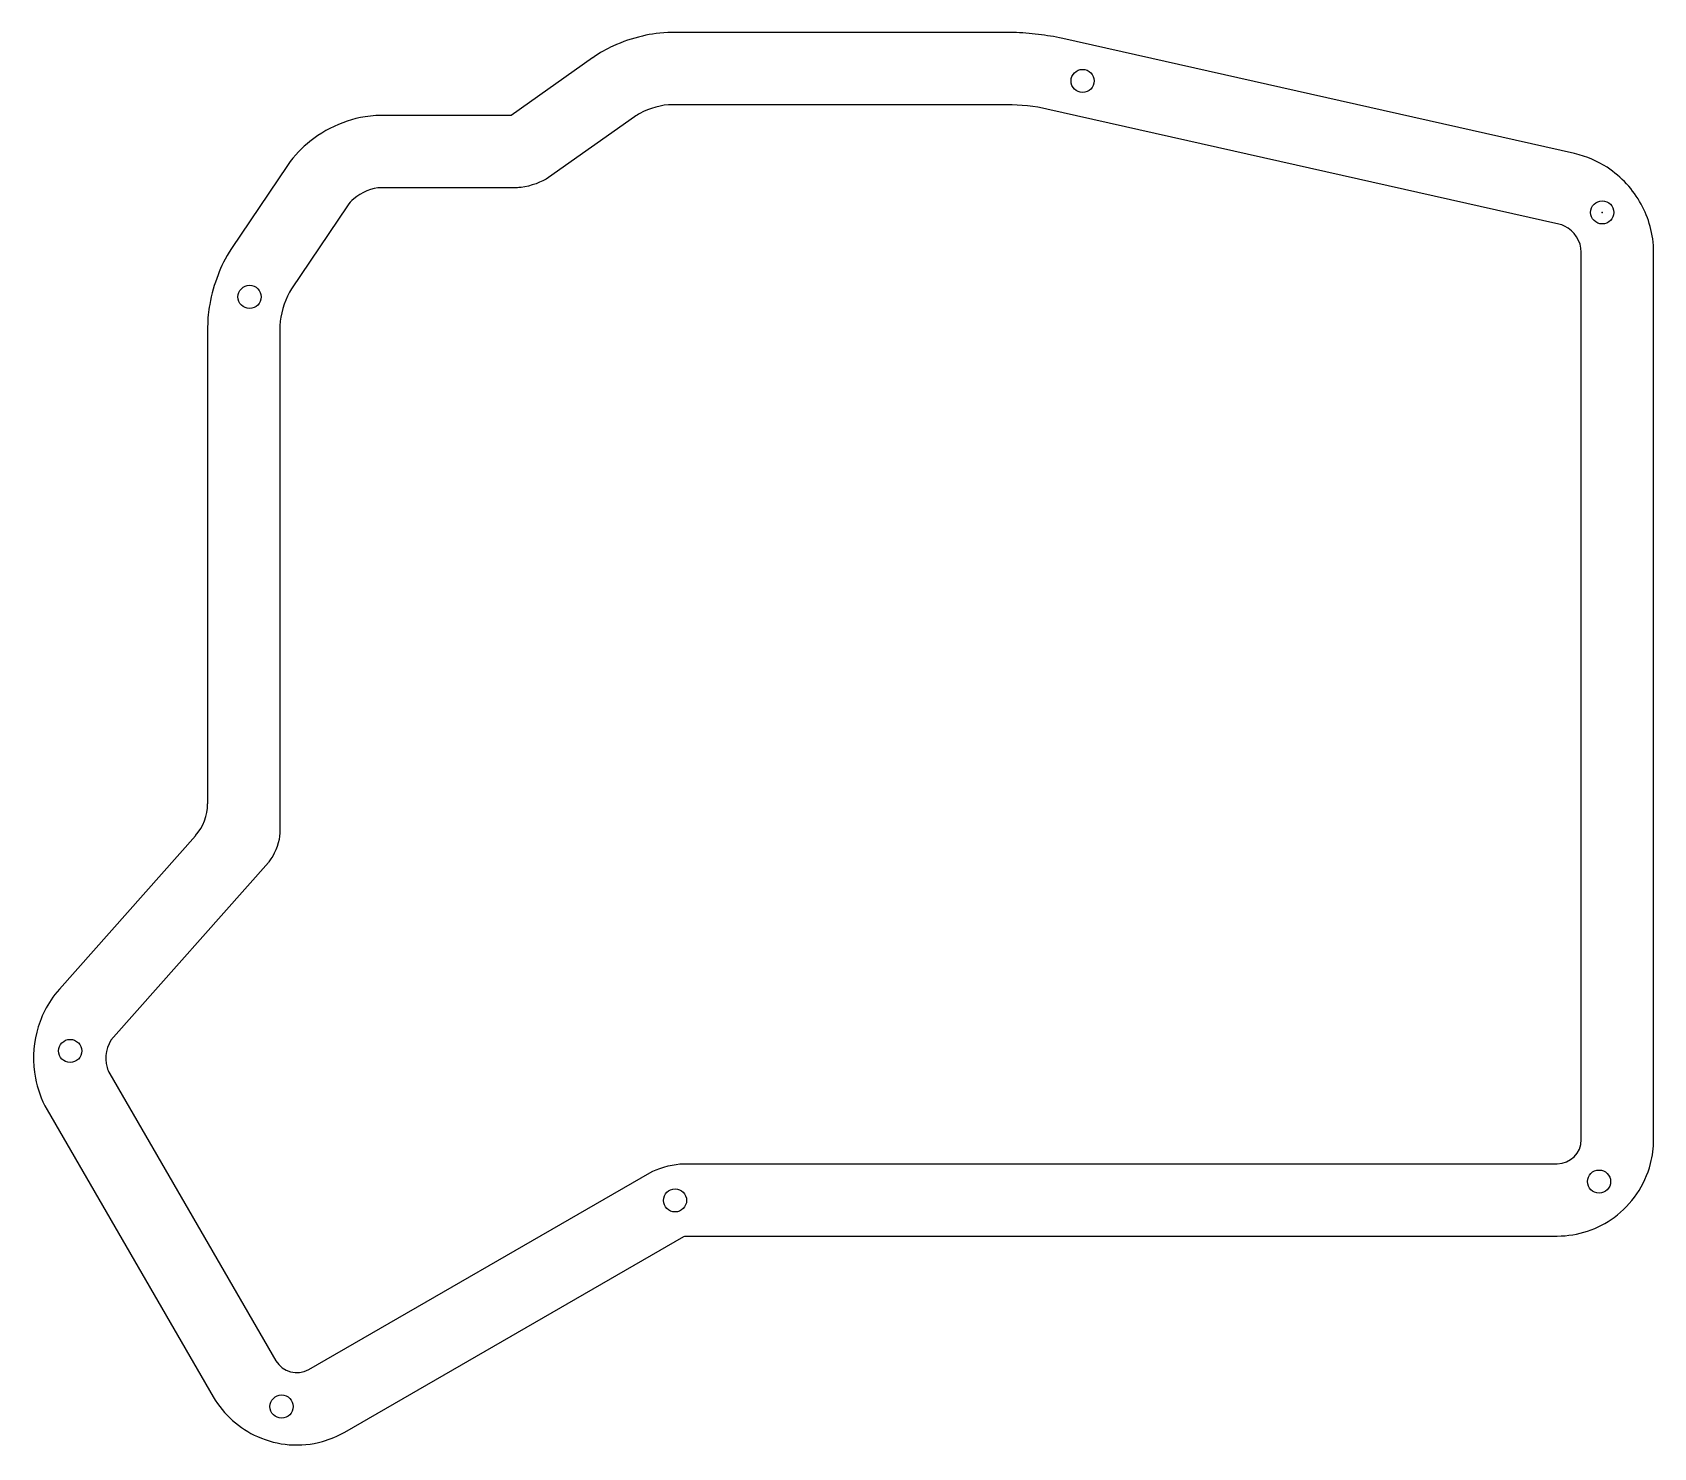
# Model space of a CAD drawing. Header units: millimetres. Extents: x 529 to 697, y -314 to -167.
import ezdxf

# ---------------------------------------------------------------- set-up
doc = ezdxf.new("R2010")
doc.units = ezdxf.units.MM
doc.layers.get('0').update_dxf_attribs({"linetype": 'CONTINUOUS'})

msp = doc.modelspace()

# ---------------------------------------------------------------- linework, layer by layer
for p, q in [((630.17, -167.09), (595.34, -167.09)), ((688.99, -179.67), (635.87, -167.72)), ((587.07, -169.73), (578.61, -175.71)), ((630.17, -174.59), (595.34, -174.59)), ((578.61, -175.71), (565.15, -175.71)), ((591.42, -175.84), (582.5, -182.15)), ((687.35, -186.98), (634.23, -175.04)), ((555.4, -180.9), (549.59, -189.53)), ((579.15, -183.21), (565.15, -183.21)), ((561.62, -185.09), (555.81, -193.71)), ((689.69, -282.01), (689.69, -189.91)), ((697.19, -282.01), (697.19, -189.91)), ((547.11, -197.65), (547.11, -247.14)), ((554.61, -197.65), (554.61, -250.12)), ((545.85, -250.46), (531.72, -266.38)), ((554.61, -250.12), (554.61, -250.21)), ((553.41, -253.24), (537.33, -271.36)), ((536.95, -275.17), (554.19, -304.95)), ((530.45, -278.92), (547.69, -308.7)), ((557.6, -305.86), (593, -285.44)), ((596.48, -284.51), (687.19, -284.51)), ((561.35, -312.36), (596.54, -292.06)), ((596.71, -292.01), (687.19, -292.01))]:
    msp.add_line(p, q)
for centre in [(637.93, -172.13), (691.86, -185.77), (551.46, -194.54), (532.84, -272.8), (691.53, -286.36), (595.62, -288.31), (554.78, -309.71)]:
    msp.add_circle(centre, 1.2)
msp.add_arc((542.11, -247.14), 5, 318.4167, 359.999)
for points, knots in [([(595.34, -167.09), (594.1, -167.09), (593.15, -167.26), (592.24, -167.47), (591.18, -167.72), (590.2, -168.05), (589.17, -168.52), (588.51, -168.83), (587.84, -169.18), (587.08, -169.72)], [0, 0, 0, 0, 0.3431264, 0.3431264, 0.3431264, 0.7427224, 0.7427224, 0.7427224, 0.9989449, 0.9989449, 0.9989449, 0.9989449]), ([(635.87, -167.72), (635.87, -167.72), (635.87, -167.72), (635.87, -167.72), (634.98, -167.52), (634.18, -167.41), (633.34, -167.31), (632.48, -167.2), (631.62, -167.13), (630.72, -167.1), (630.54, -167.1), (630.36, -167.09), (630.17, -167.09)], [-0.001288, -0.001288, -0.001288, -0.001288, 0, 0, 0, 0.445326, 0.445326, 0.445326, 0.907133, 0.907133, 0.907133, 1, 1, 1, 1]), ([(595.34, -174.59), (594.28, -174.59), (592.97, -174.97), (591.96, -175.51), (591.76, -175.61), (591.58, -175.72), (591.42, -175.84)], [0, 0, 0, 0, 0.837971, 0.837971, 0.837971, 1, 1, 1, 1]), ([(634.23, -175.04), (634.23, -175.04), (634.23, -175.04), (634.23, -175.04), (633.1, -174.79), (631.33, -174.59), (630.17, -174.59)], [-0.000081, -0.000081, -0.000081, -0.000081, 0, 0, 0, 1, 1, 1, 1]), ([(565.15, -175.71), (563.54, -175.71), (562.28, -176.04), (561.15, -176.46), (559.9, -176.93), (558.8, -177.55), (557.73, -178.4), (556.93, -179.04), (556.14, -179.8), (555.4, -180.9)], [0, 0, 0, 0, 0.342212, 0.342212, 0.342212, 0.720157, 0.720157, 0.720157, 1, 1, 1, 1]), ([(697.19, -189.91), (697.19, -188), (696.67, -186.33), (695.91, -184.93), (695.06, -183.38), (693.9, -182.1), (692.36, -181.09), (691.4, -180.47), (690.27, -179.95), (688.99, -179.67)], [0, 0, 0, 0, 0.357372, 0.357372, 0.357372, 0.754028, 0.754028, 0.754028, 1, 1, 1, 1]), ([(565.15, -183.21), (564.15, -183.21), (563.07, -183.69), (562.28, -184.37), (562.02, -184.59), (561.8, -184.83), (561.62, -185.09)], [0, 0, 0, 0, 0.75924, 0.75924, 0.75924, 1, 1, 1, 1]), ([(582.5, -182.15), (581.85, -182.61), (580.61, -183.06), (579.66, -183.18), (579.48, -183.2), (579.3, -183.21), (579.15, -183.21)], [0, 0, 0, 0, 0.838783, 0.838783, 0.838783, 1, 1, 1, 1]), ([(689.69, -189.91), (689.69, -188.76), (688.97, -187.7), (687.96, -187.2), (687.77, -187.11), (687.56, -187.03), (687.35, -186.98)], [0, 0, 0, 0, 0.839376, 0.839376, 0.839376, 1, 1, 1, 1]), ([(549.59, -189.53), (549.59, -189.53), (549.59, -189.53), (549.58, -189.53), (548.91, -190.54), (548.52, -191.39), (548.19, -192.25), (547.8, -193.25), (547.52, -194.23), (547.32, -195.33), (547.2, -196.02), (547.11, -196.75), (547.11, -197.65)], [-0.002185, -0.002185, -0.002185, -0.002185, 0, 0, 0, 0.345214, 0.345214, 0.345214, 0.74612, 0.74612, 0.74612, 1, 1, 1, 1]), ([(555.81, -193.71), (555.81, -193.71), (555.81, -193.71), (555.81, -193.71), (555.22, -194.6), (554.77, -195.93), (554.64, -197.07), (554.62, -197.27), (554.61, -197.46), (554.61, -197.65)], [-0.000109, -0.000109, -0.000109, -0.000109, 0, 0, 0, 0.850047, 0.850047, 0.850047, 1, 1, 1, 1]), ([(554.61, -250.21), (554.57, -251), (554.17, -252.15), (553.68, -252.88), (553.59, -253.02), (553.5, -253.14), (553.41, -253.24), (553.41, -253.24), (553.41, -253.24), (553.41, -253.24)], [0.0483652, 0.0483652, 0.0483652, 0.0483652, 0.8518564, 0.8518564, 0.8518564, 1, 1, 1, 1.0000465, 1.0000465, 1.0000465, 1.0000465]), ([(531.72, -266.38), (530.43, -267.83), (529.75, -269.37), (529.38, -270.86), (528.99, -272.42), (528.92, -273.97), (529.23, -275.62), (529.44, -276.69), (529.8, -277.8), (530.45, -278.92)], [0.0001622, 0.0001622, 0.0001622, 0.0001622, 0.3686759, 0.3686759, 0.3686759, 0.7527054, 0.7527054, 0.7527054, 1, 1, 1, 1]), ([(537.33, -271.36), (536.59, -272.2), (536.37, -273.44), (536.67, -274.51), (536.73, -274.74), (536.83, -274.96), (536.95, -275.17)], [0.0000392, 0.0000392, 0.0000392, 0.0000392, 0.8233774, 0.8233774, 0.8233774, 1, 1, 1, 1]), ([(687.19, -292.01), (689.37, -292.01), (691.45, -291.28), (693.1, -290.08), (694.93, -288.73), (696.29, -286.79), (696.88, -284.49), (697.08, -283.69), (697.19, -282.86), (697.19, -282.01)], [0, 0, 0, 0, 0.399506, 0.399506, 0.399506, 0.845696, 0.845696, 0.845696, 1, 1, 1, 1]), ([(593, -285.44), (593, -285.44), (593, -285.44), (593, -285.44), (593.74, -285.02), (595.14, -284.6), (596.13, -284.53), (596.25, -284.52), (596.37, -284.51), (596.48, -284.51)], [-0.000051, -0.000051, -0.000051, -0.000051, 0, 0, 0, 0.888386, 0.888386, 0.888386, 1, 1, 1, 1]), ([(547.69, -308.7), (548.78, -310.58), (550.44, -312.01), (552.29, -312.83), (554.37, -313.76), (556.74, -313.97), (559.03, -313.33), (559.83, -313.11), (560.62, -312.78), (561.35, -312.36)], [0.000214, 0.000214, 0.000214, 0.000214, 0.3965448, 0.3965448, 0.3965448, 0.8438533, 0.8438533, 0.8438533, 1, 1, 1, 1])]:
    msp.add_open_spline(points, degree=3, knots=knots)
for points, degree in [([(587.08, -169.72), (587.07, -169.73)], 1), ([(687.19, -284.51), (688.56, -284.51), (689.69, -283.39), (689.69, -282.01)], 3), ([(596.54, -292.06), (596.59, -292.04), (596.66, -292.02), (596.71, -292.01)], 3), ([(554.19, -304.95), (554.87, -306.14), (556.41, -306.55), (557.6, -305.86)], 3)]:
    msp.add_open_spline(points, degree=degree)
msp.add_point((691.86, -185.77))
msp.add_point((691.86, -185.77))

doc.saveas('drawing.dxf')
